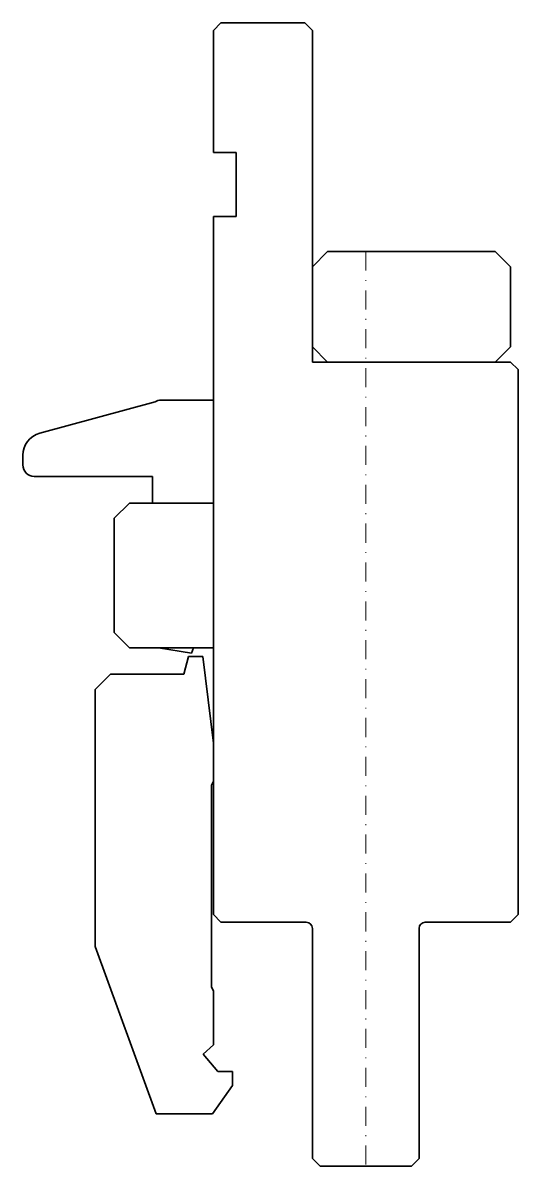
# Model space of a CAD drawing. Header units: millimetres. Extents: x -45 to 20, y 0 to 150.
import ezdxf

# ---------------------------------------------------------------- set-up
doc = ezdxf.new("R2010")
doc.units = ezdxf.units.MM
doc.header["$LTSCALE"] = 5
doc.linetypes.add('AUSGEZOGEN', pattern=[0])
doc.linetypes.add('DASHDOT', pattern=[1, 0.5, -0.25, 0, -0.25])
doc.layers.add('2', color=7, linetype='Continuous')

# ---------------------------------------------------------------- blocks, each defined once
blk = doc.blocks.new('A$C0E094A95_nNn00')
at = {"layer": '2', "color": 7, "linetype": 'AUSGEZOGEN', "lineweight": 35}
for p, q in [((-19, 150), (-20, 149)), ((-8, 150), (-19, 150)), ((-7, 149), (-8, 150)), ((-20, 149), (-20, 133)), ((-7, 105.5), (-7, 149)), ((-20, 133), (-17, 133)), ((-17, 133), (-17, 124.6)), ((-17, 124.6), (-20, 124.6)), ((-20, 124.6), (-20, 33)), ((-5, 120), (-7, 118)), ((17, 120), (-5, 120)), ((19, 118), (17, 120)), ((19, 107.5), (19, 118)), ((-7, 107.5), (-5, 105.5)), ((17, 105.5), (19, 107.5)), ((19, 105.5), (-7, 105.5)), ((20, 104.5), (19, 105.5)), ((20, 33), (20, 104.5)), ((-27.63, 100.3), (-42.79, 96.16)), ((-20, 100.5), (-26.88, 100.5)), ((-45, 93.26), (-45, 92)), ((-43.5, 90.5), (-28, 90.5)), ((-28, 90.5), (-28, 87)), ((-31, 87), (-33, 85)), ((-20, 87), (-31, 87)), ((-33, 85), (-33, 70)), ((-33, 70), (-31, 68)), ((-31, 68), (-20, 68)), ((-27.2, 68), (-22.87, 67.31)), ((-22.87, 67.31), (-22.62, 68)), ((-23.88, 64.55), (-23.26, 66.85)), ((-23.26, 66.85), (-21.39, 66.85)), ((-21.39, 66.85), (-20, 55.51)), ((-35.5, 62.55), (-33.5, 64.55)), ((-33.5, 64.55), (-23.88, 64.55)), ((-35.5, 28.83), (-35.5, 62.55)), ((-20, 50.5), (-20.25, 50)), ((-20.25, 50), (-20.25, 23.5)), ((-20, 33), (-19, 32)), ((-19, 32), (-7.8, 32)), ((7.8, 32), (19, 32)), ((19, 32), (20, 33)), ((-7, 31.2), (-7, 1)), ((7, 1), (7, 31.2)), ((-27.5, 6.85), (-35.5, 28.83)), ((-20.25, 23.5), (-20, 23)), ((-20, 23), (-20, 15.9)), ((-20, 15.9), (-21.35, 14.71)), ((-21.35, 14.71), (-19.41, 12.4)), ((-19.41, 12.4), (-17.5, 12.4)), ((-17.5, 12.4), (-17.5, 10.6)), ((-17.5, 10.6), (-20.13, 6.85)), ((-20.13, 6.85), (-27.5, 6.85)), ((-7, 1), (-6, 0)), ((-6, 0), (6, 0)), ((6, 0), (7, 1))]:
    blk.add_line(p, q, dxfattribs=at)
for centre, radius, start, end in [((-26.88, 99), 1.5, 90, 120), ((-42, 93.26), 3, 105.2782, 180), ((-43.5, 92), 1.5, 180, 270), ((-7.8, 31.2), 0.8, 360, 90), ((7.8, 31.2), 0.8, 90, 180)]:
    blk.add_arc(centre, radius, start, end, dxfattribs=at)

msp = doc.modelspace()

# ---------------------------------------------------------------- linework, layer by layer
at = {"layer": '2', "color": 7, "linetype": 'DASHDOT', "lineweight": 18}
msp.add_line((0, 120), (0, 0), dxfattribs=at)

# ---------------------------------------------------------------- block references
msp.add_blockref('A$C0E094A95_nNn00', (0, 0))

doc.saveas('drawing.dxf')
